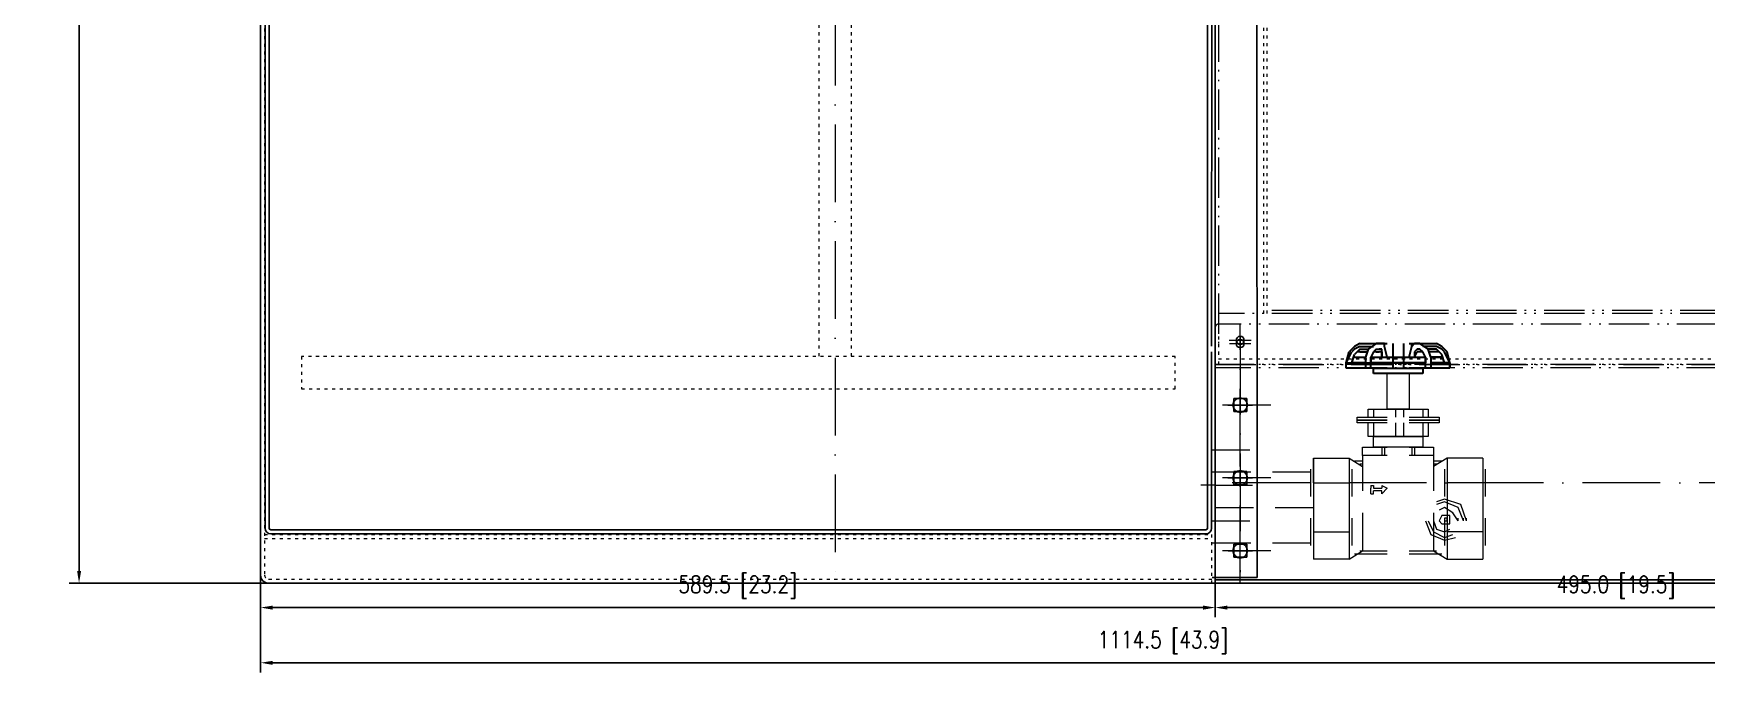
# Model space of a CAD drawing. Header units: millimetres. Extents: x 13152 to 35014, y -6229 to -226.
# Drawn here: x 28467 to 29500, y -2285 to -1890 of the extents above; entities that cross this region are included whole.
import ezdxf

# ---------------------------------------------------------------- set-up
doc = ezdxf.new("R2010")
doc.units = ezdxf.units.MM
doc.header["$LTSCALE"] = 4
for name, pattern in [('5 双点画线', [10.5, 6.25, -1.25, 0.25, -1.25, 0.25, -1.25]), ('ACAD_ISO02W100', [15, 12, -3]), ('ACAD_ISO03W100', [1.18, 0.47, -0.71]), ('ACAD_ISO10W100', [18, 12, -3, 0, -3])]:
    doc.linetypes.add(name, pattern=pattern)
doc.layers.add('标注、文本', color=3, linetype='Continuous', lineweight=25)
doc.styles.add('TH_GBDIM', font='romans.shx', dxfattribs={"width": 0.8, "bigfont": 'gbcbig.shx'})
doc.dimstyles.new('TH_GBDIM1', dxfattribs={"dimscale": 3, "dimtxt": 3.5, "dimasz": 2.5, "dimexe": 2, "dimexo": 0, "dimgap": 1.5, "dimtad": 1, "dimdec": 1, "dimzin": 0, "dimdsep": 46, "dimtxsty": 'TH_GBDIM', "dimcen": 2.5, "dimclrd": 3, "dimclre": 256, "dimclrt": 2, "dimadec": 0, "dimazin": 0, "dimtfac": 0.714286, "dimtdec": 1, "dimtmove": 0, "dimatfit": 3, "dimfxl": 1, "dimtzin": 0, "dimlwd": -1, "dimlwe": -1, "dimarcsym": 0})

# ---------------------------------------------------------------- blocks, each defined once
blk = doc.blocks.new('*D267')
at = {"layer": 'Defpoints', "color": 0, "transparency": 16777216}
for p in [(28612.5, -1164.6), (28495.4, -2229.6), (28612.5, -2229.6)]:
    blk.add_point(p, dxfattribs=at)
at = {"layer": '标注、文本', "transparency": 16777216}
for p, q in [((28612.5, -1164.6), (28489.4, -1164.6)), ((28612.5, -2229.6), (28489.4, -2229.6))]:
    blk.add_line(p, q, dxfattribs=at)
at = {"layer": '标注、文本', "color": 3, "transparency": 16777216}
blk.add_line((28495.4, -1172.1), (28495.4, -2222.1), dxfattribs=at)
for points in [[(28494.2, -1172.1), (28496.7, -1172.1), (28495.4, -1164.6)], [(28494.2, -2222.1), (28496.7, -2222.1), (28495.4, -2229.6)]]:
    blk.add_solid(points, dxfattribs=at)
at = {"layer": '标注、文本', "color": 2, "transparency": 16777216, "insert": (28482.9, -1697.1), "char_height": 10.5, "attachment_point": 5, "rotation": 90, "style": 'TH_GBDIM'}
blk.add_mtext('1065.0 [41.9]', dxfattribs=at)
blk = doc.blocks.new('*D278')
at = {"layer": 'Defpoints', "color": 0, "transparency": 16777216}
for p in [(28607.5, -2224.6), (29197, -2224.6), (29197, -2244.7)]:
    blk.add_point(p, dxfattribs=at)
at = {"layer": '标注、文本', "transparency": 16777216}
for p, q in [((28607.5, -2224.6), (28607.5, -2250.7)), ((29197, -2224.6), (29197, -2250.7))]:
    blk.add_line(p, q, dxfattribs=at)
at = {"layer": '标注、文本', "color": 3, "transparency": 16777216}
blk.add_line((28615, -2244.7), (29189.5, -2244.7), dxfattribs=at)
for points in [[(28615, -2243.5), (28615, -2246), (28607.5, -2244.7)], [(29189.5, -2243.5), (29189.5, -2246), (29197, -2244.7)]]:
    blk.add_solid(points, dxfattribs=at)
at = {"layer": '标注、文本', "color": 2, "transparency": 16777216, "insert": (28902.2, -2232.2), "char_height": 10.5, "attachment_point": 5, "style": 'TH_GBDIM'}
blk.add_mtext('589.5 [23.2]', dxfattribs=at)
blk = doc.blocks.new('*D279')
at = {"layer": 'Defpoints', "color": 0, "transparency": 16777216}
for p in [(29197, -2227.6), (29692, -2225.6), (29692, -2244.7)]:
    blk.add_point(p, dxfattribs=at)
at = {"layer": '标注、文本', "transparency": 16777216}
for p, q in [((29197, -2227.6), (29197, -2250.7)), ((29692, -2225.6), (29692, -2250.7))]:
    blk.add_line(p, q, dxfattribs=at)
at = {"layer": '标注、文本', "color": 3, "transparency": 16777216}
blk.add_line((29204.5, -2244.7), (29684.5, -2244.7), dxfattribs=at)
for points in [[(29204.5, -2243.5), (29204.5, -2246), (29197, -2244.7)], [(29684.5, -2243.5), (29684.5, -2246), (29692, -2244.7)]]:
    blk.add_solid(points, dxfattribs=at)
at = {"layer": '标注、文本', "color": 2, "transparency": 16777216, "insert": (29444.5, -2232.2), "char_height": 10.5, "attachment_point": 5, "style": 'TH_GBDIM'}
blk.add_mtext('495.0 [19.5]', dxfattribs=at)
blk = doc.blocks.new('*D280')
at = {"layer": 'Defpoints', "color": 0, "transparency": 16777216}
for p in [(29722, -2094.6), (28607.5, -2224.6), (29722, -2278.8)]:
    blk.add_point(p, dxfattribs=at)
at = {"layer": '标注、文本', "transparency": 16777216}
for p, q in [((29722, -2094.6), (29722, -2284.8)), ((28607.5, -2224.6), (28607.5, -2284.8))]:
    blk.add_line(p, q, dxfattribs=at)
at = {"layer": '标注、文本', "color": 3, "transparency": 16777216}
blk.add_line((28615, -2278.8), (29714.5, -2278.8), dxfattribs=at)
for points in [[(28615, -2277.6), (28615, -2280.1), (28607.5, -2278.8)], [(29714.5, -2277.6), (29714.5, -2280.1), (29722, -2278.8)]]:
    blk.add_solid(points, dxfattribs=at)
at = {"layer": '标注、文本', "color": 2, "transparency": 16777216, "insert": (29164.7, -2266.3), "char_height": 10.5, "attachment_point": 5, "style": 'TH_GBDIM'}
blk.add_mtext('1114.5 [43.9]', dxfattribs=at)

msp = doc.modelspace()

# ---------------------------------------------------------------- linework, layer by layer
at = {"color": 7, "linetype": 'ACAD_ISO02W100', "lineweight": 30}
for points in [[(29286.31, -2081.67), (29282.94, -2083.36), (29279.57, -2086.73)], [(29286.31, -2083.36), (29282.94, -2085.04), (29281.26, -2086.73)], [(29286.31, -2085.04), (29284.63, -2086.73), (29282.94, -2088.41)], [(29286.31, -2086.73), (29284.63, -2086.73), (29282.94, -2088.41)], [(29301.48, -2081.67), (29296.43, -2081.67), (29291.37, -2085.04), (29289.68, -2090.1)], [(29296.43, -2085.04), (29294.74, -2086.73), (29293.05, -2090.1)], [(29296.43, -2086.73), (29294.74, -2086.73), (29293.05, -2090.1)], [(29299.8, -2090.1), (29299.8, -2086.73), (29299.8, -2085.04), (29298.11, -2085.04)], [(29299.8, -2086.73), (29298.11, -2086.73)], [(29299.8, -2086.73), (29299.8, -2090.1)], [(29303.17, -2090.1), (29301.48, -2083.36), (29301.48, -2081.67)], [(29316.65, -2090.1), (29318.34, -2083.36), (29320.02, -2081.67)], [(29316.65, -2081.67), (29333.5, -2081.67)], [(29321.71, -2085.04), (29320.02, -2086.73)], [(29320.02, -2090.1), (29321.71, -2086.73)], [(29330.13, -2090.1), (29328.45, -2085.04), (29323.39, -2081.67)], [(29326.76, -2090.1), (29325.08, -2086.73), (29323.39, -2085.04)], [(29326.76, -2090.1), (29325.08, -2086.73), (29323.39, -2086.73)], [(29340.25, -2086.73), (29336.88, -2083.36), (29333.5, -2081.67)], [(29338.56, -2086.73), (29336.88, -2085.04), (29333.5, -2083.36)], [(29336.88, -2088.41), (29335.19, -2086.73), (29333.5, -2085.04)], [(29336.88, -2088.41), (29335.19, -2086.73), (29333.5, -2086.73)], [(29303.17, -2096.84), (29277.89, -2096.84), (29277.89, -2093.47)], [(29303.17, -2096.84), (29277.89, -2096.84), (29277.89, -2093.47), (29289.68, -2093.47)], [(29293.05, -2096.84), (29293.05, -2090.1), (29293.05, -2093.47)], [(29293.05, -2093.47), (29326.76, -2093.47)], [(29341.93, -2093.47), (29341.93, -2096.84), (29316.65, -2096.84)], [(29330.13, -2093.47), (29341.93, -2093.47), (29341.93, -2096.84), (29316.65, -2096.84)], [(29326.76, -2096.84), (29326.76, -2090.1), (29326.76, -2093.47)]]:
    msp.add_lwpolyline(points, dxfattribs=at)
msp.add_lwpolyline([(29325.08, -2096.84), (29325.08, -2100.21), (29294.74, -2100.21), (29294.74, -2096.84)], close=True, dxfattribs=at)
at = {"color": 2, "linetype": 'ACAD_ISO02W100', "lineweight": 13}
for points in [[(29316.65, -2100.21), (29316.65, -2122.12), (29303.17, -2122.12), (29303.17, -2100.21)], [(29325.08, -2138.97), (29325.08, -2145.72), (29294.74, -2145.72), (29294.74, -2138.97)], [(29341.93, -2191.22), (29341.93, -2187.85), (29338.56, -2187.85), (29336.88, -2187.85), (29335.19, -2191.22), (29336.88, -2192.91), (29338.56, -2192.91), (29341.93, -2192.91)], [(29340.25, -2191.22), (29340.25, -2189.54), (29338.56, -2189.54), (29338.56, -2191.22)]]:
    msp.add_lwpolyline(points, close=True, dxfattribs=at)
for points in [[(29303.17, -2128.86), (29284.63, -2128.86), (29284.63, -2127.18), (29303.17, -2127.18)], [(29291.37, -2127.18), (29291.37, -2122.12), (29328.45, -2122.12), (29328.45, -2127.18)], [(29335.19, -2127.18), (29335.19, -2128.86), (29316.65, -2128.86)], [(29316.65, -2127.18), (29335.19, -2127.18)], [(29303.17, -2130.55), (29284.63, -2130.55), (29284.63, -2128.86), (29303.17, -2128.86)], [(29328.45, -2130.55), (29328.45, -2138.97), (29291.37, -2138.97), (29291.37, -2130.55)], [(29335.19, -2128.86), (29335.19, -2130.55), (29316.65, -2130.55)], [(29316.65, -2128.86), (29335.19, -2128.86)], [(29194.73, -2147.23), (29218.33, -2147.23)], [(29303.17, -2150.77), (29288, -2150.77), (29288, -2145.72), (29303.17, -2145.72)], [(29331.82, -2145.72), (29331.82, -2150.77), (29316.65, -2150.77)], [(29316.65, -2145.72), (29331.82, -2145.72)], [(29257.66, -2152.46), (29257.66, -2167.63), (29257.66, -2197.96), (29257.66, -2214.82)], [(29279.57, -2152.46), (29279.57, -2167.63), (29279.57, -2197.96), (29279.57, -2214.82)], [(29288, -2150.77), (29288, -2172.68)], [(29331.82, -2150.77), (29331.82, -2172.68)], [(29362.16, -2152.46), (29362.16, -2167.63), (29340.25, -2167.63)], [(29340.25, -2152.46), (29340.25, -2167.63), (29340.25, -2197.96), (29340.25, -2214.82)], [(29362.16, -2152.46), (29362.16, -2167.63), (29362.16, -2197.96), (29362.16, -2214.82)], [(29195.3, -2160.89), (29218.9, -2160.89)], [(29196.42, -2169.14), (29220.01, -2169.14)], [(29232.38, -2160.89), (29255.98, -2160.89)], [(29255.98, -2176.05), (29255.98, -2159.2)], [(29293.05, -2169.31), (29294.74, -2169.31), (29294.74, -2171)], [(29293.05, -2169.31), (29293.05, -2171)], [(29299.8, -2169.31), (29303.17, -2171), (29299.8, -2174.37)], [(29299.8, -2169.31), (29299.8, -2171)], [(29363.84, -2176.05), (29363.84, -2159.2)], [(29293.05, -2174.37), (29294.74, -2174.37), (29294.74, -2172.68)], [(29299.8, -2174.37), (29299.8, -2172.68), (29294.74, -2172.68)], [(29352.04, -2191.22), (29348.67, -2181.11), (29338.56, -2177.74), (29333.5, -2179.43)], [(29350.36, -2191.22), (29346.99, -2182.8), (29338.56, -2179.43), (29333.5, -2181.11)], [(29196.99, -2182.8), (29220.58, -2182.8)], [(29234.06, -2182.8), (29257.66, -2182.8)], [(29281.26, -2189.54), (29281.26, -2206.39)], [(29288, -2186.17), (29288, -2209.76)], [(29331.82, -2186.17), (29331.82, -2209.76), (29340.25, -2214.82)], [(29346.99, -2191.22), (29343.62, -2186.17), (29338.56, -2182.8), (29335.19, -2184.48)], [(29338.56, -2189.54), (29338.56, -2206.39)], [(29350.36, -2191.22), (29350.36, -2189.54)], [(29352.04, -2191.22), (29352.04, -2189.54)], [(29194.73, -2191.05), (29218.33, -2191.05)], [(29326.76, -2191.22), (29330.13, -2199.65), (29338.56, -2203.02), (29345.3, -2201.34)], [(29328.45, -2191.22), (29331.82, -2197.96), (29338.56, -2201.34), (29343.62, -2199.65)], [(29331.82, -2191.22), (29333.5, -2196.28), (29338.56, -2197.96), (29341.93, -2196.28)], [(29362.16, -2197.96), (29340.25, -2197.96)], [(29195.3, -2204.71), (29218.9, -2204.71)], [(29232.38, -2204.71), (29255.98, -2204.71)], [(29286.31, -2209.76), (29303.17, -2209.76)], [(29316.65, -2209.76), (29331.82, -2209.76)], [(29316.65, -2209.76), (29333.5, -2209.76)], [(29282.94, -2211.45), (29303.17, -2211.45)], [(29316.65, -2211.45), (29336.88, -2211.45)]]:
    msp.add_lwpolyline(points, dxfattribs=at)
at = {"color": 7, "linetype": 'ACAD_ISO02W100', "lineweight": 30}
for points in [[(29277.89, -2093.47), (29277.89, -2093.47), (29281.26, -2086.73), (29281.26, -2086.73)], [(29286.31, -2081.67), (29286.31, -2081.67), (29303.17, -2081.67), (29303.17, -2081.67)], [(29286.31, -2083.36), (29286.31, -2083.36), (29294.74, -2083.36), (29294.74, -2083.36)], [(29286.31, -2085.04), (29286.31, -2085.04), (29291.37, -2085.04), (29291.37, -2085.04)], [(29286.31, -2086.73), (29286.31, -2086.73), (29291.37, -2086.73), (29291.37, -2086.73)], [(29296.43, -2085.04), (29296.43, -2085.04), (29298.11, -2085.04), (29298.11, -2085.04)], [(29296.43, -2086.73), (29296.43, -2086.73), (29298.11, -2086.73), (29298.11, -2086.73)], [(29306.54, -2081.67), (29306.54, -2081.67), (29306.54, -2096.84), (29306.54, -2096.84)], [(29313.28, -2081.67), (29313.28, -2081.67), (29313.28, -2096.84), (29313.28, -2096.84)], [(29318.34, -2083.36), (29318.34, -2083.36), (29318.34, -2081.67), (29318.34, -2081.67)], [(29323.39, -2081.67), (29323.39, -2081.67), (29320.02, -2081.67), (29320.02, -2081.67)], [(29320.02, -2086.73), (29320.02, -2086.73), (29320.02, -2090.1), (29320.02, -2090.1)], [(29323.39, -2085.04), (29323.39, -2085.04), (29321.71, -2085.04), (29321.71, -2085.04)], [(29323.39, -2086.73), (29323.39, -2086.73), (29321.71, -2086.73), (29321.71, -2086.73)], [(29333.5, -2083.36), (29333.5, -2083.36), (29325.08, -2083.36), (29325.08, -2083.36)], [(29333.5, -2085.04), (29333.5, -2085.04), (29328.45, -2085.04), (29328.45, -2085.04)], [(29333.5, -2086.73), (29333.5, -2086.73), (29328.45, -2086.73), (29328.45, -2086.73)], [(29341.93, -2093.47), (29341.93, -2093.47), (29338.56, -2086.73), (29338.56, -2086.73)], [(29341.93, -2093.47), (29341.93, -2093.47), (29340.25, -2086.73), (29340.25, -2086.73)], [(29281.26, -2093.47), (29281.26, -2093.47), (29282.94, -2088.41), (29282.94, -2088.41)], [(29281.26, -2093.47), (29281.26, -2093.47), (29282.94, -2088.41), (29282.94, -2088.41)], [(29289.68, -2093.47), (29289.68, -2093.47), (29281.26, -2093.47), (29281.26, -2093.47)], [(29282.94, -2090.1), (29282.94, -2090.1), (29289.68, -2090.1), (29289.68, -2090.1)], [(29289.68, -2090.1), (29289.68, -2090.1), (29289.68, -2096.84), (29289.68, -2096.84)], [(29289.68, -2093.47), (29289.68, -2093.47), (29293.05, -2093.47), (29293.05, -2093.47)], [(29293.05, -2090.1), (29293.05, -2090.1), (29326.76, -2090.1), (29326.76, -2090.1)], [(29326.76, -2093.47), (29326.76, -2093.47), (29293.05, -2093.47), (29293.05, -2093.47)], [(29330.13, -2090.1), (29330.13, -2090.1), (29336.88, -2090.1), (29336.88, -2090.1)], [(29336.88, -2090.1), (29336.88, -2090.1), (29330.13, -2090.1), (29330.13, -2090.1)], [(29330.13, -2090.1), (29330.13, -2090.1), (29330.13, -2096.84), (29330.13, -2096.84)], [(29341.93, -2093.47), (29341.93, -2093.47), (29330.13, -2093.47), (29330.13, -2093.47)], [(29330.13, -2093.47), (29330.13, -2093.47), (29338.56, -2093.47), (29338.56, -2093.47)], [(29338.56, -2093.47), (29338.56, -2093.47), (29336.88, -2088.41), (29336.88, -2088.41)], [(29338.56, -2093.47), (29338.56, -2093.47), (29336.88, -2088.41), (29336.88, -2088.41)], [(29341.93, -2096.84), (29341.93, -2096.84), (29341.93, -2093.47), (29341.93, -2093.47)]]:
    msp.add_open_spline(points, degree=3, dxfattribs=at)
at = {"color": 2, "linetype": 'ACAD_ISO02W100', "lineweight": 13}
for points in [[(29294.74, -2122.12), (29294.74, -2122.12), (29294.74, -2127.18), (29294.74, -2127.18)], [(29308.22, -2122.12), (29308.22, -2122.12), (29308.22, -2127.18), (29308.22, -2127.18)], [(29313.28, -2122.12), (29313.28, -2122.12), (29313.28, -2127.18), (29313.28, -2127.18)], [(29325.08, -2122.12), (29325.08, -2122.12), (29325.08, -2127.18), (29325.08, -2127.18)], [(29294.74, -2130.55), (29294.74, -2130.55), (29294.74, -2138.97), (29294.74, -2138.97)], [(29308.22, -2130.55), (29308.22, -2130.55), (29308.22, -2138.97), (29308.22, -2138.97)], [(29313.28, -2130.55), (29313.28, -2130.55), (29313.28, -2138.97), (29313.28, -2138.97)], [(29325.08, -2130.55), (29325.08, -2130.55), (29325.08, -2138.97), (29325.08, -2138.97)], [(29299.8, -2145.72), (29299.8, -2145.72), (29299.8, -2150.77), (29299.8, -2150.77)], [(29301.48, -2145.72), (29301.48, -2145.72), (29301.48, -2150.77), (29301.48, -2150.77)], [(29318.34, -2145.72), (29318.34, -2145.72), (29318.34, -2150.77), (29318.34, -2150.77)], [(29320.02, -2145.72), (29320.02, -2145.72), (29320.02, -2150.77), (29320.02, -2150.77)], [(29257.66, -2152.46), (29257.66, -2152.46), (29267.77, -2152.46), (29267.77, -2152.46)], [(29257.66, -2167.63), (29257.66, -2167.63), (29257.66, -2152.46), (29257.66, -2152.46)], [(29267.77, -2152.46), (29267.77, -2152.46), (29279.57, -2152.46), (29279.57, -2152.46)], [(29279.57, -2152.46), (29279.57, -2152.46), (29288, -2157.51), (29288, -2157.51)], [(29282.94, -2154.14), (29282.94, -2154.14), (29288, -2154.14), (29288, -2154.14)], [(29286.31, -2155.83), (29286.31, -2155.83), (29288, -2155.83), (29288, -2155.83)], [(29340.25, -2152.46), (29340.25, -2152.46), (29331.82, -2157.51), (29331.82, -2157.51)], [(29331.82, -2154.14), (29331.82, -2154.14), (29336.88, -2154.14), (29336.88, -2154.14)], [(29331.82, -2155.83), (29331.82, -2155.83), (29333.5, -2155.83), (29333.5, -2155.83)], [(29362.16, -2152.46), (29362.16, -2152.46), (29340.25, -2152.46), (29340.25, -2152.46)], [(29257.66, -2167.63), (29257.66, -2167.63), (29267.77, -2167.63), (29267.77, -2167.63)], [(29267.77, -2167.63), (29267.77, -2167.63), (29279.57, -2167.63), (29279.57, -2167.63)], [(29281.26, -2159.2), (29281.26, -2159.2), (29281.26, -2176.05), (29281.26, -2176.05)], [(29338.56, -2159.2), (29338.56, -2159.2), (29338.56, -2176.05), (29338.56, -2176.05)], [(29293.05, -2174.37), (29293.05, -2174.37), (29293.05, -2171), (29293.05, -2171)], [(29294.74, -2171), (29294.74, -2171), (29299.8, -2171), (29299.8, -2171)], [(29255.98, -2206.39), (29255.98, -2206.39), (29255.98, -2189.54), (29255.98, -2189.54)], [(29346.99, -2191.22), (29346.99, -2191.22), (29346.99, -2189.54), (29346.99, -2189.54)], [(29363.84, -2206.39), (29363.84, -2206.39), (29363.84, -2189.54), (29363.84, -2189.54)], [(29257.66, -2197.96), (29257.66, -2197.96), (29267.77, -2197.96), (29267.77, -2197.96)], [(29267.77, -2197.96), (29267.77, -2197.96), (29279.57, -2197.96), (29279.57, -2197.96)], [(29279.57, -2214.82), (29279.57, -2214.82), (29288, -2209.76), (29288, -2209.76)], [(29288, -2209.76), (29288, -2209.76), (29303.17, -2209.76), (29303.17, -2209.76)], [(29266.09, -2214.82), (29266.09, -2214.82), (29257.66, -2214.82), (29257.66, -2214.82)], [(29279.57, -2214.82), (29279.57, -2214.82), (29266.09, -2214.82), (29266.09, -2214.82)], [(29340.25, -2214.82), (29340.25, -2214.82), (29362.16, -2214.82), (29362.16, -2214.82)]]:
    msp.add_open_spline(points, degree=3, dxfattribs=at)
at = {"layer": '标注、文本'}
for p, q in [((28612.73, -1167.13), (28612.73, -2195.64)), ((29192.23, -1167.13), (29192.23, -2086.65)), ((28607.48, -1169.63), (28607.48, -2224.64)), ((28610.23, -1168.54), (28610.23, -2195.64)), ((29196.99, -1168.63), (29196.99, -2226.14)), ((29195.04, -1278.36), (29194.73, -2083.29)), ((29222.15, -1317.13), (29222.91, -2226.14)), ((29196.99, -2229.64), (29196.99, -2071.64)), ((29192.23, -2086.65), (29192.23, -2195.64)), ((29194.73, -2086.65), (29194.73, -2195.64)), ((29208.4, -2123.64), (29208.4, -2115.64)), ((29208.4, -2115.64), (29216.4, -2115.64)), ((29216.4, -2115.64), (29216.4, -2123.64)), ((29216.4, -2123.64), (29208.4, -2123.64)), ((29208.4, -2168.64), (29208.4, -2160.64)), ((29208.4, -2160.64), (29216.4, -2160.64)), ((29216.4, -2168.64), (29208.4, -2168.64)), ((29216.4, -2160.64), (29216.4, -2168.64)), ((28613.73, -2196.64), (29191.23, -2196.64)), ((28613.73, -2199.14), (29191.23, -2199.14)), ((29208.4, -2213.64), (29208.4, -2205.64)), ((29208.4, -2205.64), (29216.4, -2205.64)), ((29216.4, -2205.64), (29216.4, -2213.64)), ((29216.4, -2213.64), (29208.4, -2213.64)), ((28612.48, -2229.64), (29196.99, -2229.64)), ((29194.99, -2226.14), (29222.91, -2226.14)), ((29196.99, -2226.14), (29196.99, -2229.64)), ((29687.99, -2227.64), (29196.99, -2227.64)), ((29687.99, -2229.64), (29196.99, -2229.64))]:
    msp.add_line(p, q, dxfattribs=at)
at = {"layer": '标注、文本', "color": 2, "linetype": 'ACAD_ISO03W100', "lineweight": 18}
for p, q in [((28609.98, -1169.63), (28609.98, -2224.64)), ((29226.99, -2063.14), (29226.99, -1317.13)), ((29228.99, -2063.14), (29228.99, -1317.13)), ((28952.23, -1412.63), (28952.23, -2089.62)), ((28972.23, -1412.63), (28972.23, -2089.62)), ((29198.99, -2063.14), (29198.99, -2091.14)), ((28632.73, -2089.62), (28632.73, -2109.62)), ((29172.23, -2089.62), (28632.73, -2089.62)), ((29172.23, -2109.62), (29172.23, -2089.62)), ((29198.99, -2091.14), (29718.99, -2091.14)), ((28632.73, -2109.62), (29172.23, -2109.62)), ((28609.98, -2199.64), (29194.74, -2199.64)), ((29194.74, -2199.64), (29194.74, -2229.64)), ((28609.98, -2202.14), (29194.74, -2202.14)), ((28612.48, -2227.14), (29196.99, -2227.14)), ((28612.48, -2227.14), (29194.74, -2227.14)), ((28612.48, -2229.64), (29194.73, -2229.64))]:
    msp.add_line(p, q, dxfattribs=at)
at = {"layer": '标注、文本', "color": 6, "linetype": '5 双点画线', "lineweight": 13}
for p, q in [((29196.99, -1168.63), (29196.99, -2094.64)), ((29198.99, -1168.63), (29198.99, -2094.64)), ((29718.99, -2063.14), (29198.99, -2063.14)), ((29718.99, -2061.14), (29228.99, -2061.14)), ((29674.99, -2069.64), (29198.99, -2069.64)), ((29196.99, -2094.64), (29723.99, -2094.64)), ((29680.99, -2094.64), (29196.99, -2094.64)), ((29680.99, -2096.64), (29196.99, -2096.64)), ((29682.99, -2094.64), (29198.99, -2094.64))]:
    msp.add_line(p, q, dxfattribs=at)
at = {"layer": '标注、文本', "color": 1, "linetype": 'ACAD_ISO10W100', "lineweight": 18}
for p, q in [((28962.23, -1225.26), (28962.23, -2229.64)), ((29212.4, -2229.64), (29212.4, -2069.64)), ((29219.15, -2079.64), (29205.65, -2079.64)), ((29205.82, -2081.64), (29218.88, -2081.64)), ((29212.35, -2077.49), (29212.41, -2222.87)), ((29212.4, -2123.64), (29212.4, -2115.64)), ((29231.32, -2119.64), (29201.49, -2119.64)), ((29204.85, -2119.64), (29219.89, -2119.64)), ((29196.41, -2169.14), (29188.05, -2169.14)), ((29687.99, -2167.64), (29196.99, -2167.64)), ((29231.32, -2164.64), (29201.49, -2164.64)), ((29204.85, -2164.64), (29219.89, -2164.64)), ((29212.4, -2168.64), (29212.4, -2160.64)), ((29231.32, -2209.64), (29201.49, -2209.64)), ((29204.89, -2209.64), (29219.9, -2209.64)), ((29212.4, -2213.64), (29212.4, -2205.64))]:
    msp.add_line(p, q, dxfattribs=at)
at = {"layer": '标注、文本'}
for centre, radius in [((29212.35, -2081.64), 2.5), ((29212.4, -2079.64), 2.5), ((29212.37, -2119.64), 4.5), ((29212.37, -2164.64), 4.5), ((29212.4, -2209.64), 4.5)]:
    msp.add_circle(centre, radius, dxfattribs=at)
at = {"layer": '标注、文本', "color": 6, "linetype": '5 双点画线', "lineweight": 13}
msp.add_arc((29198.99, -2071.64), 2, 90, 180, dxfattribs=at)
at = {"layer": '标注、文本'}
for centre, radius, start, end in [((28613.73, -2195.64), 3.5, 180, 270), ((28613.73, -2195.64), 1, 180, 270), ((29191.23, -2195.64), 3.5, 270, 0), ((29191.23, -2195.64), 1, 270, 0), ((28612.48, -2224.64), 5, 180, 270)]:
    msp.add_arc(centre, radius, start, end, dxfattribs=at)
at = {"layer": '标注、文本', "color": 2, "linetype": 'ACAD_ISO03W100', "lineweight": 18}
msp.add_arc((28612.48, -2224.64), 2.5, 180, 270, dxfattribs=at)
at = {"layer": '标注、文本', "color": 7, "lineweight": 30}
msp.add_open_spline([(29277.89, -2093.47), (29277.89, -2093.47), (29279.57, -2086.73), (29279.57, -2086.73)], degree=3, dxfattribs=at)

# ---------------------------------------------------------------- dimensions: what is measured, and where the dimension line sits
at = {"layer": '标注、文本'}
dim = msp.add_linear_dim(base=(28495.41, -2229.64), p1=(28612.48, -1164.63), p2=(28612.48, -2229.64), angle=90, dimstyle='TH_GBDIM1', dxfattribs=at)
dim.commit()
dim.dimension.update_dxf_attribs({"geometry": '*D267', "text_midpoint": (28482.91, -1697.14)})
for base, p1, p2, picture, middle in [((29721.99, -2278.85), (28607.48, -2224.64), (29721.99, -2094.64), '*D280', (29164.73, -2266.35)), ((29196.99, -2244.73), (28607.48, -2224.64), (29196.99, -2224.64), '*D278', (28902.23, -2232.23)), ((29691.99, -2244.73), (29196.99, -2227.64), (29691.99, -2225.64), '*D279', (29444.49, -2232.23))]:
    dim = msp.add_linear_dim(base=base, p1=p1, p2=p2, dimstyle='TH_GBDIM1', dxfattribs=at)
    dim.commit()
    dim.dimension.update_dxf_attribs({"geometry": picture, "text_midpoint": middle})

doc.saveas('drawing.dxf')
